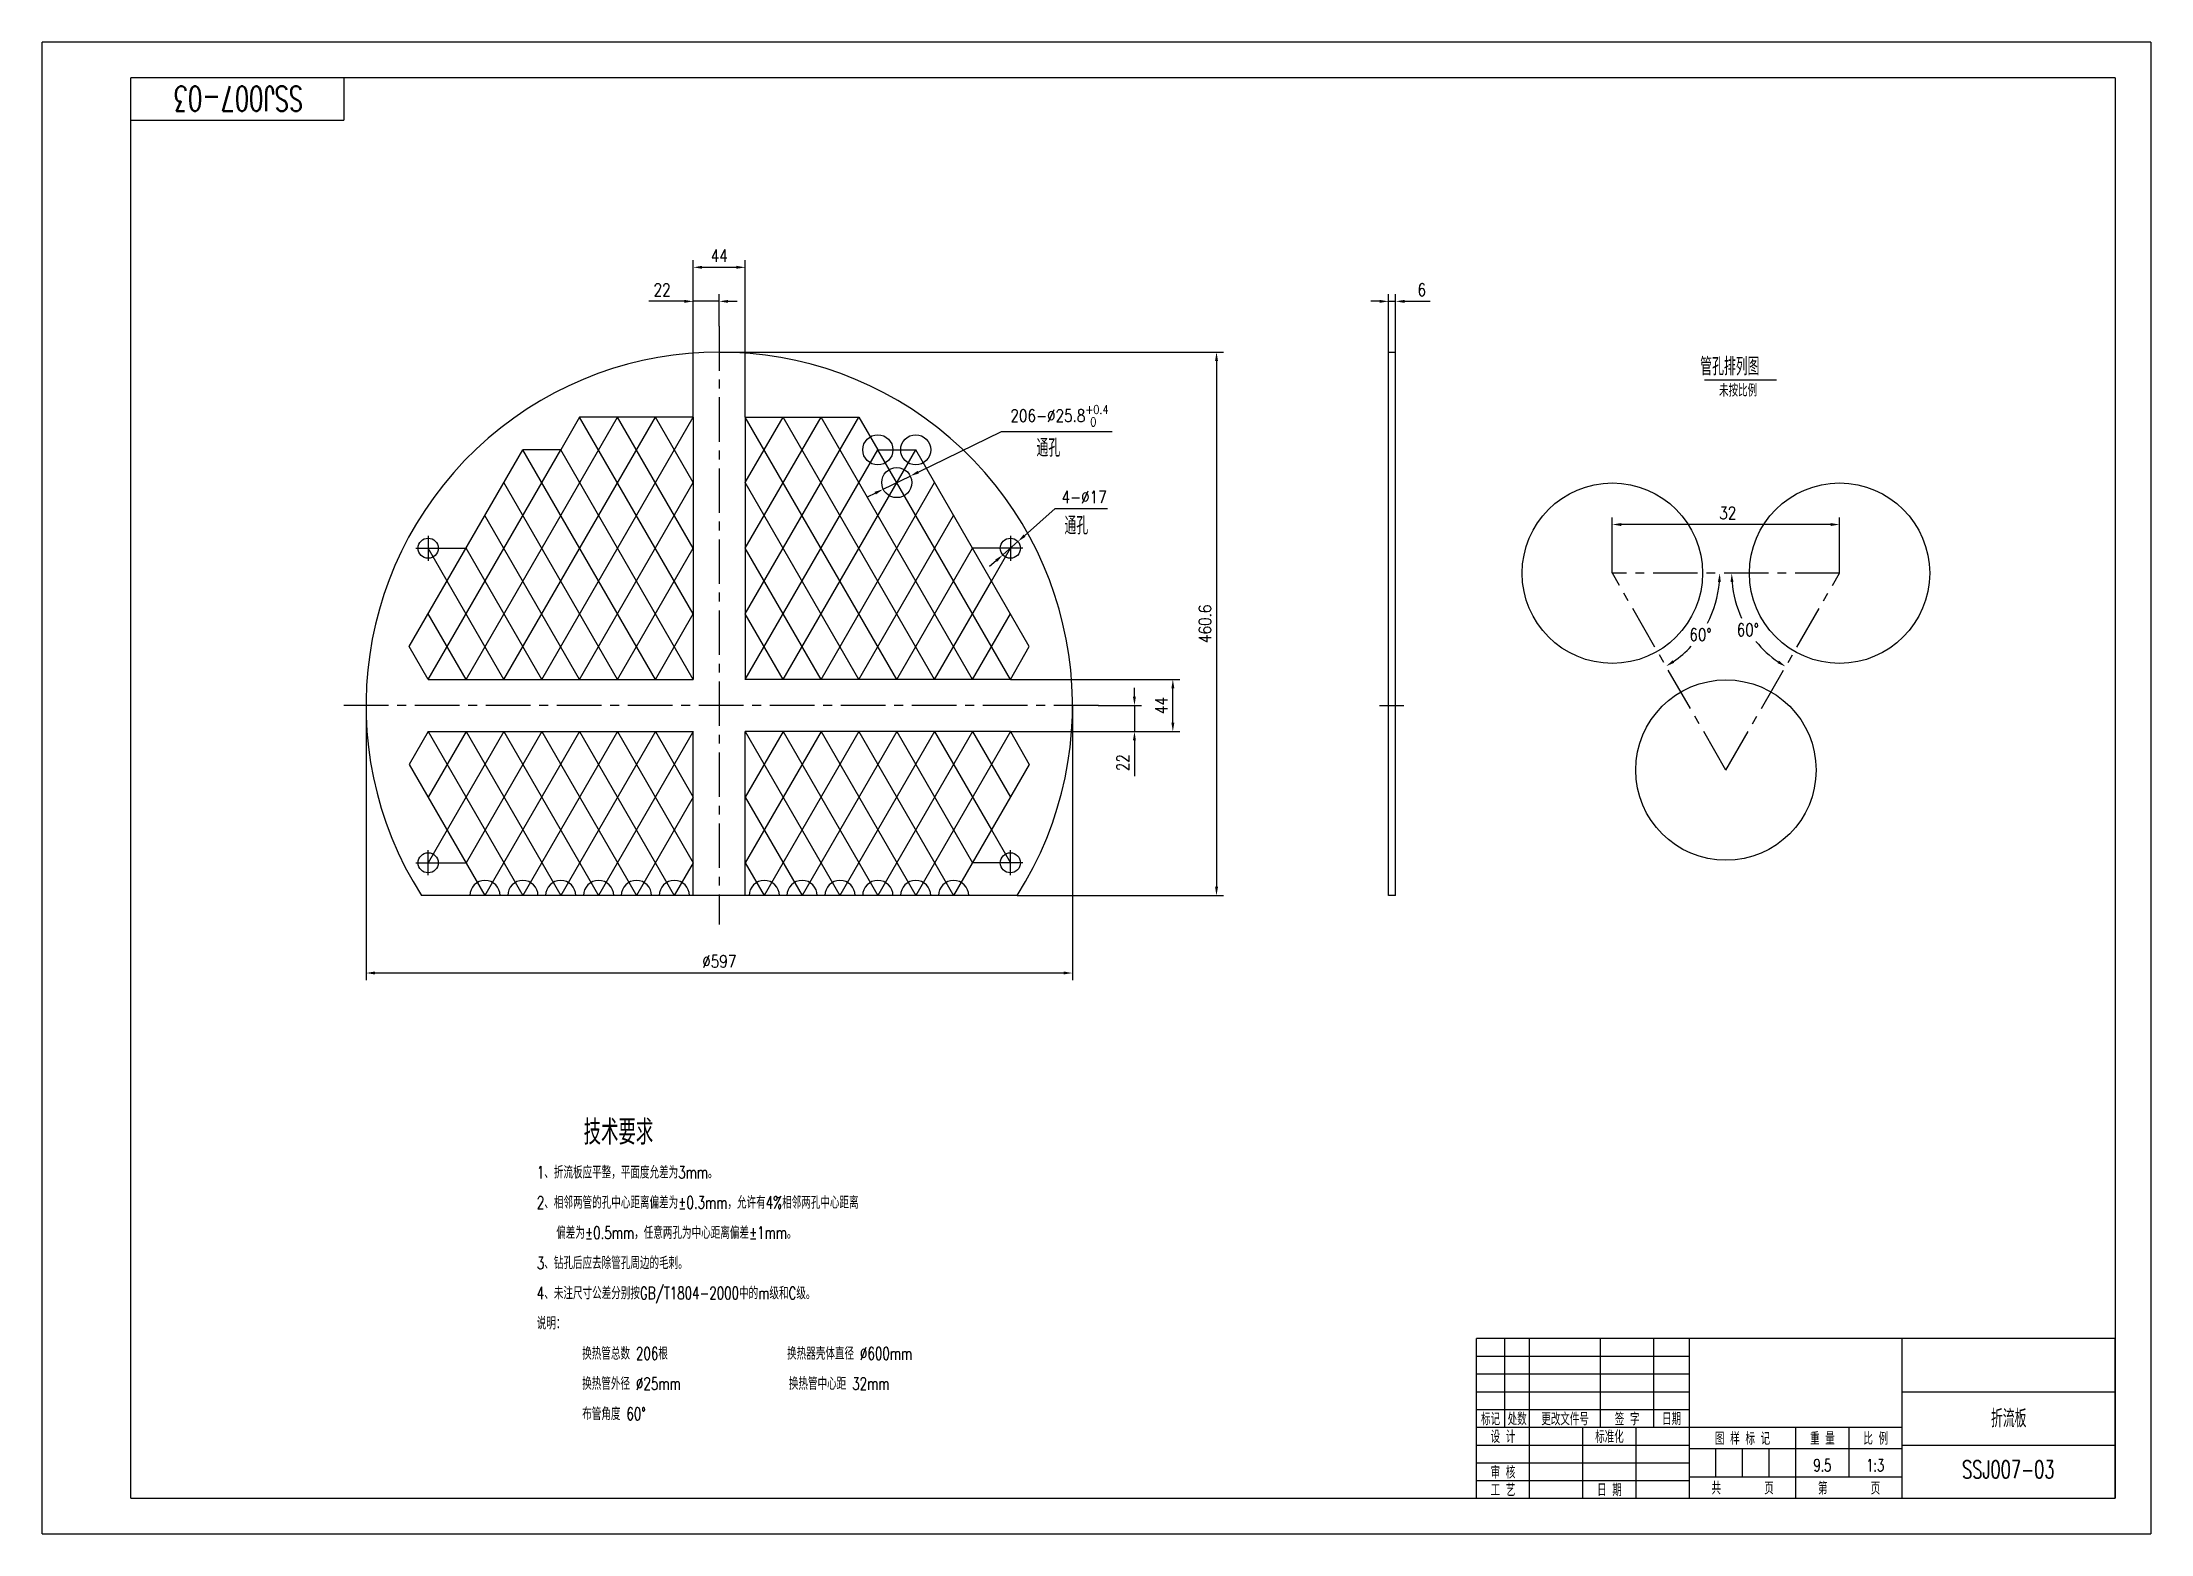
# Model space of a CAD drawing. Header units: millimetres. Extents: x -75 to 1707, y -30 to 1230.
import ezdxf
from ezdxf.enums import TextEntityAlignment as Align

# ---------------------------------------------------------------- set-up
doc = ezdxf.new("R2010")
doc.units = ezdxf.units.MM
doc.header["$LTSCALE"] = 30
doc.linetypes.add('CENTER', pattern=[2, 1.25, -0.25, 0.25, -0.25])
for name, color, linetype in [('1轮廓实线层', 7, 'Continuous'), ('2细线层', 4, 'Continuous'), ('3中心线层', 1, 'CENTER'), ('6文字层', 3, 'Continuous'), ('7标注层', 4, 'Continuous'), ('图框层', 7, 'Continuous')]:
    doc.layers.add(name, color=color, linetype=linetype)
doc.styles.add('PC_TEXTSTYLE', font='romans.shx', dxfattribs={"width": 0.8, "bigfont": 'hzfs.shx'})
doc.styles.add('TH_GBDIM', font='romans.shx', dxfattribs={"width": 0.8, "bigfont": 'gbcbig.shx'})
doc.dimstyles.new('TH_GBDIM', dxfattribs={"dimscale": 3, "dimtxt": 3.5, "dimasz": 2.5, "dimexe": 2, "dimexo": 0, "dimgap": 1.5, "dimtad": 1, "dimdec": 1, "dimzin": 0, "dimdsep": 46, "dimtxsty": 'TH_GBDIM', "dimcen": 2.5, "dimclrd": 130, "dimclre": 130, "dimclrt": 3, "dimadec": 0, "dimazin": 0, "dimtfac": 0.714286, "dimtdec": 1, "dimtmove": 0, "dimatfit": 3, "dimfxl": 0, "dimtolj": 1, "dimtzin": 0, "dimlwd": -1, "dimlwe": -1, "dimarcsym": 0})

# ---------------------------------------------------------------- blocks, each defined once
blk = doc.blocks.new('*D4')
at = {"layer": '7标注层', "color": 130}
for p, q in [((665.4, 866.8), (735.8, 901.2)), ((735.8, 901.2), (829.1, 901.2)), ((635.8, 852.4), (658.6, 863.5)), ((629.1, 849.1), (622.3, 845.8))]:
    blk.add_line(p, q, dxfattribs=at)
for points in [[(664.8, 867.9), (665.9, 865.7), (658.6, 863.5)], [(628.5, 850.2), (629.6, 848), (635.8, 852.4)]]:
    blk.add_solid(points, dxfattribs=at)
at = {"layer": 'Defpoints', "color": 0}
for p in [(658.6, 863.5), (635.8, 852.4)]:
    blk.add_point(p, dxfattribs=at)
at = {"layer": '7标注层', "color": 3, "insert": (784.7, 914.5), "char_height": 10.5, "attachment_point": 5, "style": 'TH_GBDIM'}
blk.add_mtext('\\A1;206-%%c25.8{}{\\H0.7143x;\\S+0.4^  0;}', dxfattribs=at)
blk = doc.blocks.new('*D5')
at = {"layer": '7标注层', "color": 130}
for start, end in [(184.7161, 204.7034), (219.1881, 235.2839)]:
    blk.add_arc((1443.9, 781.4), 91.1, start, end, dxfattribs=at)
for points in [[(1351.8, 773.9), (1354.3, 774), (1352.8, 781.4)], [(1392.7, 707.6), (1391.4, 705.5), (1398.4, 702.5)]]:
    blk.add_solid(points, dxfattribs=at)
at = {"layer": 'Defpoints', "color": 0}
for p in [(1251.9, 781.4), (1443.9, 781.4), (1443.9, 781.4), (1358.3, 750.3), (1347.9, 615.2)]:
    blk.add_point(p, dxfattribs=at)
at = {"layer": '7标注层', "color": 3, "insert": (1366.4, 733.6), "char_height": 10.5, "attachment_point": 5, "style": 'TH_GBDIM'}
blk.add_mtext('\\A1;60%%d{}{}', dxfattribs=at)
blk = doc.blocks.new('*D6')
at = {"layer": '7标注层', "color": 130}
for start, end in [(332.3019, 355.2647), (304.7353, 317.185)]:
    blk.add_arc((1251.9, 781.4), 90.8, start, end, dxfattribs=at)
for points in [[(1341.1, 774), (1343.6, 773.9), (1342.7, 781.4)], [(1304.3, 705.8), (1303, 707.9), (1297.3, 702.8)]]:
    blk.add_solid(points, dxfattribs=at)
at = {"layer": 'Defpoints', "color": 0}
for p in [(1251.9, 781.4), (1251.9, 781.4), (1443.9, 781.4), (1337.2, 750.4), (1347.9, 615.2)]:
    blk.add_point(p, dxfattribs=at)
at = {"layer": '7标注层', "color": 3, "insert": (1326.4, 729.5), "char_height": 10.5, "attachment_point": 5, "style": 'TH_GBDIM'}
blk.add_mtext('\\A1;60%%d{}{}', dxfattribs=at)
blk = doc.blocks.new('*D7')
at = {"layer": '7标注层', "color": 130}
for p, q in [((1251.9, 781.4), (1251.9, 828.6)), ((1436.4, 822.6), (1259.4, 822.6)), ((1443.9, 781.4), (1443.9, 828.6))]:
    blk.add_line(p, q, dxfattribs=at)
for points in [[(1259.4, 823.8), (1259.4, 821.3), (1251.9, 822.6)], [(1436.4, 823.8), (1436.4, 821.3), (1443.9, 822.6)]]:
    blk.add_solid(points, dxfattribs=at)
at = {"layer": 'Defpoints', "color": 0}
for p in [(1251.9, 822.6), (1251.9, 781.4), (1443.9, 781.4)]:
    blk.add_point(p, dxfattribs=at)
at = {"layer": '7标注层', "color": 3, "insert": (1349.5, 832.3), "char_height": 10.5, "attachment_point": 5, "style": 'TH_GBDIM'}
blk.add_mtext('\\A1;32{}{}', dxfattribs=at)
blk = doc.blocks.new('*D8')
at = {"layer": '7标注层', "color": 130}
for p, q in [((475.2, 913.4), (475.2, 1017.1)), ((497.2, 990), (497.2, 1017.1)), ((467.7, 1011.1), (437.6, 1011.1)), ((497.2, 1011.1), (475.2, 1011.1)), ((504.7, 1011.1), (512.2, 1011.1))]:
    blk.add_line(p, q, dxfattribs=at)
for points in [[(467.7, 1012.3), (467.7, 1009.8), (475.2, 1011.1)], [(504.7, 1012.3), (504.7, 1009.8), (497.2, 1011.1)]]:
    blk.add_solid(points, dxfattribs=at)
at = {"layer": 'Defpoints', "color": 0}
for p in [(497.2, 1011.1), (497.2, 990), (475.2, 913.4)]:
    blk.add_point(p, dxfattribs=at)
at = {"layer": '7标注层', "color": 3, "insert": (448.9, 1020.8), "char_height": 10.5, "attachment_point": 5, "style": 'TH_GBDIM'}
blk.add_mtext('\\A1;22{}{}', dxfattribs=at)
blk = doc.blocks.new('*D9')
at = {"layer": '7标注层', "color": 130}
for p, q in [((475.2, 913.4), (475.2, 1045.8)), ((511.7, 1039.8), (482.7, 1039.8)), ((519.2, 913.4), (519.2, 1045.8))]:
    blk.add_line(p, q, dxfattribs=at)
for points in [[(482.7, 1041.1), (482.7, 1038.6), (475.2, 1039.8)], [(511.7, 1041.1), (511.7, 1038.6), (519.2, 1039.8)]]:
    blk.add_solid(points, dxfattribs=at)
at = {"layer": 'Defpoints', "color": 0}
for p in [(475.2, 1039.8), (475.2, 913.4), (519.2, 913.4)]:
    blk.add_point(p, dxfattribs=at)
at = {"layer": '7标注层', "color": 3, "insert": (497.2, 1049.6), "char_height": 10.5, "attachment_point": 5, "style": 'TH_GBDIM'}
blk.add_mtext('\\A1;44{}{}', dxfattribs=at)
blk = doc.blocks.new('*D10')
at = {"layer": '7标注层', "color": 130}
for p, q in [((848.1, 677.2), (848.1, 684.7)), ((817.5, 669.7), (854.1, 669.7)), ((848.1, 669.7), (848.1, 647.7)), ((743.2, 647.7), (854.1, 647.7)), ((848.1, 640.2), (848.1, 610.1))]:
    blk.add_line(p, q, dxfattribs=at)
for points in [[(846.8, 677.2), (849.3, 677.2), (848.1, 669.7)], [(846.8, 640.2), (849.3, 640.2), (848.1, 647.7)]]:
    blk.add_solid(points, dxfattribs=at)
at = {"layer": 'Defpoints', "color": 0}
for p in [(817.5, 669.7), (743.2, 647.7), (848.1, 647.7)]:
    blk.add_point(p, dxfattribs=at)
at = {"layer": '7标注层', "color": 3, "insert": (838.3, 621.4), "char_height": 10.5, "attachment_point": 5, "rotation": 90, "style": 'TH_GBDIM'}
blk.add_mtext('\\A1;22{}{}', dxfattribs=at)
blk = doc.blocks.new('*D11')
at = {"layer": '7标注层', "color": 130}
for p, q in [((743.2, 691.7), (886.5, 691.7)), ((880.5, 655.2), (880.5, 684.2)), ((743.2, 647.7), (886.5, 647.7))]:
    blk.add_line(p, q, dxfattribs=at)
for points in [[(879.3, 684.2), (881.8, 684.2), (880.5, 691.7)], [(879.3, 655.2), (881.8, 655.2), (880.5, 647.7)]]:
    blk.add_solid(points, dxfattribs=at)
at = {"layer": 'Defpoints', "color": 0}
for p in [(743.2, 691.7), (880.5, 691.7), (743.2, 647.7)]:
    blk.add_point(p, dxfattribs=at)
at = {"layer": '7标注层', "color": 3, "insert": (870.8, 669.7), "char_height": 10.5, "attachment_point": 5, "rotation": 90, "style": 'TH_GBDIM'}
blk.add_mtext('\\A1;44{}{}', dxfattribs=at)
blk = doc.blocks.new('*D12')
at = {"layer": '7标注层', "color": 130}
for p, q in [((755.2, 813.1), (781.2, 836)), ((781.2, 836), (825.3, 836)), ((736.8, 796.9), (749.6, 808.2)), ((731.2, 791.9), (725.6, 787))]:
    blk.add_line(p, q, dxfattribs=at)
for points in [[(754.4, 814.1), (756, 812.2), (749.6, 808.2)], [(730.4, 792.9), (732, 791), (736.8, 796.9)]]:
    blk.add_solid(points, dxfattribs=at)
at = {"layer": 'Defpoints', "color": 0}
for p in [(749.6, 808.2), (736.8, 796.9)]:
    blk.add_point(p, dxfattribs=at)
at = {"layer": '7标注层', "color": 3, "insert": (805.5, 845.8), "char_height": 10.5, "attachment_point": 5, "style": 'TH_GBDIM'}
blk.add_mtext('\\A1;4-%%c17{}{}', dxfattribs=at)
blk = doc.blocks.new('*D13')
at = {"layer": '7标注层', "color": 130}
for p, q in [((497.2, 968.2), (923.4, 968.2)), ((917.4, 960.7), (917.4, 516.6)), ((748.9, 509.1), (923.4, 509.1))]:
    blk.add_line(p, q, dxfattribs=at)
for points in [[(916.2, 960.7), (918.7, 960.7), (917.4, 968.2)], [(916.2, 516.6), (918.7, 516.6), (917.4, 509.1)]]:
    blk.add_solid(points, dxfattribs=at)
at = {"layer": 'Defpoints', "color": 0}
for p in [(497.2, 968.2), (748.9, 509.1), (917.4, 509.1)]:
    blk.add_point(p, dxfattribs=at)
at = {"layer": '7标注层', "color": 3, "insert": (907.7, 738.7), "char_height": 10.5, "attachment_point": 5, "rotation": 90, "style": 'TH_GBDIM'}
blk.add_mtext('\\A1;460.6{}{}', dxfattribs=at)
blk = doc.blocks.new('*D14')
at = {"layer": '7标注层', "color": 130}
for p, q in [((198.7, 669.7), (198.7, 437.7)), ((795.7, 669.7), (795.7, 437.7)), ((788.2, 443.7), (206.2, 443.7))]:
    blk.add_line(p, q, dxfattribs=at)
for points in [[(206.2, 445), (206.2, 442.5), (198.7, 443.7)], [(788.2, 445), (788.2, 442.5), (795.7, 443.7)]]:
    blk.add_solid(points, dxfattribs=at)
at = {"layer": 'Defpoints', "color": 0}
for p in [(198.7, 669.7), (795.7, 669.7), (198.7, 443.7)]:
    blk.add_point(p, dxfattribs=at)
at = {"layer": '7标注层', "color": 3, "insert": (497.2, 453.5), "char_height": 10.5, "attachment_point": 5, "style": 'TH_GBDIM'}
blk.add_mtext('\\A1;%%c597{}{}', dxfattribs=at)
blk = doc.blocks.new('*D15')
at = {"layer": '7标注层', "color": 130}
for p, q in [((1062.8, 968.2), (1062.8, 1017.1)), ((1068.8, 968.2), (1068.8, 1017.1)), ((1055.3, 1011.1), (1047.8, 1011.1)), ((1062.8, 1011.1), (1068.8, 1011.1)), ((1076.3, 1011.1), (1098, 1011.1))]:
    blk.add_line(p, q, dxfattribs=at)
for points in [[(1055.3, 1012.3), (1055.3, 1009.8), (1062.8, 1011.1)], [(1076.3, 1012.3), (1076.3, 1009.8), (1068.8, 1011.1)]]:
    blk.add_solid(points, dxfattribs=at)
at = {"layer": 'Defpoints', "color": 0}
for p in [(1068.8, 1011.1), (1062.8, 968.2), (1068.8, 968.2)]:
    blk.add_point(p, dxfattribs=at)
at = {"layer": '7标注层', "color": 3, "insert": (1090.9, 1020.8), "char_height": 10.5, "attachment_point": 5, "style": 'TH_GBDIM'}
blk.add_mtext('\\A1;6{}{}', dxfattribs=at)
blk = doc.blocks.new('PC_TITLE_BLOCK')
at = {"layer": '1轮廓实线层'}
for p, q in [((0, 45), (-180, 45)), ((-180, 0), (-180, 45)), ((-172, 20), (-172, 45)), ((-165, 20), (-165, 45)), ((-145, 20), (-145, 45)), ((-130, 20), (-130, 45)), ((-120, 0), (-120, 45)), ((-60, 30), (0, 30)), ((-180, 20), (-60, 20)), ((-165, 0), (-165, 20)), ((-150, 0), (-150, 20)), ((-135, 0), (-135, 20)), ((-90, 0), (-90, 20)), ((-75, 6), (-75, 20)), ((-120, 14), (-60, 14)), ((-60, 15), (0, 15)), ((-120, 6), (-60, 6)), ((-180, 0), (0, 0))]:
    blk.add_line(p, q, dxfattribs=at)
at = {"layer": '1轮廓实线层', "color": 7}
for p, q in [((-60, 0), (-60, 45)), ((-180, 25), (-120, 25))]:
    blk.add_line(p, q, dxfattribs=at)
at = {"layer": '2细线层'}
for p, q in [((-180, 40), (-120, 40)), ((-180, 35), (-120, 35)), ((-180, 30), (-120, 30)), ((-180, 15), (-120, 15)), ((-112.5, 6), (-112.5, 14)), ((-105, 6), (-105, 14)), ((-97.5, 6), (-97.5, 14)), ((-180, 10), (-120, 10)), ((-180, 5), (-120, 5))]:
    blk.add_line(p, q, dxfattribs=at)
at = {"layer": '图框层'}
blk.add_line((0, 0), (0, 45), dxfattribs=at)
at = {"layer": '6文字层', "style": 'PC_TEXTSTYLE', "width": 0.667}
for s, p in [('标记', (-176, 22.5)), ('处数', (-168.5, 22.5)), (' 更改文件号 ', (-155, 22.5)), (' 签 字 ', (-137.5, 22.5)), (' 日期 ', (-125, 22.5)), (' 设 计 ', (-172.5, 17.51)), (' 标准化 ', (-142.5, 17.51)), (' 图 样 标 记 ', (-105, 17)), (' 重 量 ', (-82.5, 17)), (' 比 例 ', (-67.5, 17)), (' 审 核 ', (-172.5, 7.5)), (' 工 艺 ', (-172.5, 2.5)), (' 日 期 ', (-142.5, 2.5)), ('共       页', (-105, 3)), ('第       页', (-75, 3))]:
    blk.add_text(s, height=3.5, dxfattribs=at).set_placement(p, align=Align.MIDDLE)
at = {"layer": '6文字层', "style": 'PC_TEXTSTYLE', "flags": 8}
for tag, height, width, p, p2 in [('产品名称或材料标记', 7, 0.600652, (-113.46, 28.64), (-66.42, 28.64)), ('企业名称', 5, 1.98445, (-54.29, 34.82), (-5.27, 34.82)), ('图样名称', 5, 2.004495, (-54.79, 19.98), (-5.27, 19.98)), ('标准化', 3.5, 1.023147, (-133.83, 15.37), (-120.75, 15.37)), ('审核', 3.5, 1.579393, (-163.99, 5.37), (-150.63, 5.37)), ('重量', 3.5, 1.408247, (-88.46, 7.54), (-76.55, 7.54)), ('比例', 3.5, 1.385287, (-73.35, 7.54), (-61.93, 7.54)), ('图样代号', 5, 2.006536, (-54.79, 5.63), (-5.52, 5.63)), ('工艺', 3.5, 1.621807, (-164.21, 0.37), (-150.89, 0.37)), ('日期', 3.5, 1.560088, (-133.83, 0.37), (-120.75, 0.37)), ('共几页', 3.5, 0.557144, (-108.07, 0.63), (-101.05, 0.63))]:
    blk.add_attdef(tag, text='', height=height, dxfattribs=dict(at, width=width)).set_placement(p, p2, align=Align.FIT)
at = {"layer": '6文字层', "style": 'PC_TEXTSTYLE', "width": 6.250326, "flags": 8}
blk.add_attdef('设计', text='', height=3.5, rotation=359.89004, dxfattribs=at).set_placement((-164.23, 15.37), (-150.37, 15.35), align=Align.FIT)
at = {"layer": '6文字层', "color": 3, "style": 'PC_TEXTSTYLE', "width": 0.56476, "flags": 8}
blk.add_attdef('第几页', text='', height=3.5, dxfattribs=at).set_placement((-78.29, 0.75), (-71.16, 0.75), align=Align.FIT)
at = {"layer": '6文字层', "ltscale": 10, "style": 'PC_TEXTSTYLE', "flags": 1}
blk.add_attdef('图纸张数', (-58.68, -0.49), '', height=2.5, dxfattribs=at)
blk = doc.blocks.new('PC_TYDH_BLOCK')
for p in [(60, 0), (0, -12)]:
    blk.add_line(p, (60, -12))
at = {"layer": '6文字层', "style": 'PC_TEXTSTYLE', "width": 1.625933}
blk.add_attdef('图样代号', text='', height=7, rotation=180, dxfattribs=at).set_placement((58.24, -2.4), (2.35, -2.4), align=Align.FIT)

msp = doc.modelspace()

# ---------------------------------------------------------------- linework, layer by layer
for p, q in [((1062.79, 968.18), (1068.79, 968.18)), ((1062.79, 509.12), (1062.79, 968.18)), ((1068.79, 509.12), (1068.79, 968.18)), ((379.21, 913.39), (363.21, 885.67)), ((475.21, 913.39), (379.21, 913.39)), ((475.21, 913.39), (475.21, 691.68)), ((519.21, 913.39), (615.21, 913.39)), ((519.21, 913.39), (519.21, 691.68)), ((615.21, 913.39), (631.21, 885.67)), ((235.21, 719.4), (331.21, 885.67)), ((363.21, 885.67), (331.21, 885.67)), ((631.21, 885.67), (663.21, 885.67)), ((759.21, 719.4), (663.21, 885.67)), ((251.21, 691.68), (235.21, 719.4)), ((743.21, 691.68), (759.21, 719.4)), ((251.21, 691.68), (475.21, 691.68)), ((743.21, 691.68), (519.21, 691.68)), ((251.21, 647.68), (235.21, 619.97)), ((251.21, 647.68), (475.21, 647.68)), ((475.21, 509.12), (475.21, 647.68)), ((743.21, 647.68), (519.21, 647.68)), ((519.21, 509.12), (519.21, 647.68)), ((743.21, 647.68), (759.21, 619.97)), ((235.21, 619.97), (299.21, 509.12)), ((759.21, 619.97), (695.21, 509.12)), ((748.85, 509.12), (245.58, 509.12)), ((1068.79, 509.12), (1062.79, 509.12))]:
    msp.add_line(p, q)
for centre, radius in [((631.21, 885.67), 12.7), ((663.21, 885.67), 12.7), ((647.21, 857.96), 12.7), ((1251.93, 781.44), 76.2), ((1443.93, 781.44), 76.2), ((251.21, 802.53), 8.5), ((743.21, 802.53), 8.5), ((1347.93, 615.16), 76.2), ((251.21, 536.83), 8.5), ((743.21, 536.83), 8.5)]:
    msp.add_circle(centre, radius)
msp.add_arc((497.21, 669.68), 298.5, 327.45899, 212.54101)
at = {"layer": '1轮廓实线层'}
for p, q in [((0, 0), (0, 1200)), ((1677, 1200), (0, 1200)), ((1677, 1200), (1677, 0)), ((0, 0), (1677, 0))]:
    msp.add_line(p, q, dxfattribs=at)
at = {"layer": '2细线层'}
for p, q in [((-75, -30), (-75, 1230)), ((1707, 1230), (-75, 1230)), ((1707, 1230), (1707, -30)), ((1329.74, 944.69), (1390.6, 944.69)), ((283.21, 691.68), (411.21, 913.39)), ((315.21, 691.68), (443.21, 913.39)), ((347.21, 691.68), (475.21, 913.39)), ((475.21, 747.11), (379.21, 913.39)), ((475.21, 802.53), (411.21, 913.39)), ((475.21, 857.96), (443.21, 913.39)), ((647.21, 691.68), (519.21, 913.39)), ((519.21, 747.11), (615.21, 913.39)), ((519.21, 802.53), (583.21, 913.39)), ((519.21, 857.96), (551.21, 913.39)), ((679.21, 691.68), (551.21, 913.39)), ((711.21, 691.68), (583.21, 913.39)), ((251.21, 691.68), (363.21, 885.67)), ((443.21, 691.68), (331.21, 885.67)), ((475.21, 691.68), (363.21, 885.67)), ((519.21, 691.68), (631.21, 885.67)), ((551.21, 691.68), (663.21, 885.67)), ((743.21, 691.68), (631.21, 885.67)), ((411.21, 691.68), (315.21, 857.96)), ((379.21, 691.68), (475.21, 857.96)), ((615.21, 691.68), (519.21, 857.96)), ((583.21, 691.68), (679.21, 857.96)), ((379.21, 691.68), (299.21, 830.25)), ((615.21, 691.68), (695.21, 830.25)), ((267.21, 774.82), (251.21, 802.53)), ((251.21, 802.53), (283.21, 802.53)), ((347.21, 691.68), (283.21, 802.53)), ((411.21, 691.68), (475.21, 802.53)), ((583.21, 691.68), (519.21, 802.53)), ((647.21, 691.68), (711.21, 802.53)), ((743.21, 802.53), (711.21, 802.53)), ((727.21, 774.82), (743.21, 802.53)), ((315.21, 691.68), (267.21, 774.82)), ((679.21, 691.68), (727.21, 774.82)), ((283.21, 691.68), (251.21, 747.11)), ((443.21, 691.68), (475.21, 747.11)), ((551.21, 691.68), (519.21, 747.11)), ((711.21, 691.68), (743.21, 747.11)), ((251.21, 647.68), (331.21, 509.12)), ((283.21, 647.68), (251.21, 592.26)), ((315.21, 647.68), (267.21, 564.55)), ((283.21, 647.68), (363.21, 509.12)), ((347.21, 647.68), (283.21, 536.83)), ((379.21, 647.68), (299.21, 509.12)), ((315.21, 647.68), (395.21, 509.12)), ((411.21, 647.68), (331.21, 509.12)), ((347.21, 647.68), (427.21, 509.12)), ((443.21, 647.68), (363.21, 509.12)), ((379.21, 647.68), (459.21, 509.12)), ((475.21, 647.68), (395.21, 509.12)), ((411.21, 647.68), (475.21, 536.83)), ((443.21, 647.68), (475.21, 592.26)), ((583.21, 647.68), (519.21, 536.83)), ((519.21, 647.68), (599.21, 509.12)), ((551.21, 647.68), (519.21, 592.26)), ((615.21, 647.68), (535.21, 509.12)), ((551.21, 647.68), (631.21, 509.12)), ((647.21, 647.68), (567.21, 509.12)), ((583.21, 647.68), (663.21, 509.12)), ((679.21, 647.68), (599.21, 509.12)), ((615.21, 647.68), (695.21, 509.12)), ((711.21, 647.68), (631.21, 509.12)), ((647.21, 647.68), (711.21, 536.83)), ((743.21, 647.68), (663.21, 509.12)), ((679.21, 647.68), (727.21, 564.55)), ((711.21, 647.68), (743.21, 592.26)), ((475.21, 592.26), (427.21, 509.12)), ((519.21, 592.26), (567.21, 509.12)), ((267.21, 564.55), (251.21, 536.83)), ((727.21, 564.55), (743.21, 536.83)), ((727.21, 564.55), (743.21, 536.83)), ((251.21, 536.83), (283.21, 536.83)), ((475.21, 536.83), (459.21, 509.12)), ((519.21, 536.83), (535.21, 509.12)), ((743.21, 536.83), (711.21, 536.83)), ((-75, -30), (1707, -30))]:
    msp.add_line(p, q, dxfattribs=at)
for centre in [(299.21, 509.12), (331.21, 509.12), (363.21, 509.12), (395.21, 509.12), (427.21, 509.12), (459.21, 509.12), (535.21, 509.12), (567.21, 509.12), (599.21, 509.12), (631.21, 509.12), (663.21, 509.12), (695.21, 509.12)]:
    msp.add_arc(centre, 12.8, 0, 180, dxfattribs=at)
at = {"layer": '3中心线层'}
for p, q in [((497.21, 990.02), (497.21, 484.71)), ((240.65, 802.53), (261.78, 802.53)), ((251.21, 813.1), (251.21, 791.97)), ((753.78, 802.53), (732.65, 802.53)), ((743.21, 813.1), (743.21, 791.97)), ((1443.93, 781.44), (1251.93, 781.44)), ((1347.93, 615.16), (1251.93, 781.44)), ((1347.93, 615.16), (1443.93, 781.44)), ((817.55, 669.68), (176.88, 669.68)), ((1055.17, 669.68), (1075.82, 669.68)), ((240.65, 536.83), (261.78, 536.83)), ((251.21, 526.27), (251.21, 547.4)), ((753.78, 536.83), (732.65, 536.83)), ((743.21, 526.27), (743.21, 547.4))]:
    msp.add_line(p, q, dxfattribs=at)

# ---------------------------------------------------------------- block references
at = {"layer": '图框层'}
ref = msp.add_blockref('PC_TYDH_BLOCK', (0, 1200), dxfattribs=dict(at, xscale=3, yscale=3, zscale=3))
ref.add_attrib('图样代号', 'SSJ007-03', dxfattribs={"layer": '6文字层', "height": 21, "rotation": 180, "style": 'PC_TEXTSTYLE', "width": 0.667}).set_placement((90.88, 1192.79), align=Align.CENTER)
ref = msp.add_blockref('PC_TITLE_BLOCK', (1677, 0), dxfattribs=dict(at, xscale=3, yscale=3, zscale=3))
ref.add_attrib('重量', '9.5', dxfattribs={"layer": '6文字层', "height": 10.5, "style": 'PC_TEXTSTYLE', "width": 0.667}).set_placement((1429.49, 22.63), align=Align.CENTER)
ref.add_attrib('图样代号', 'SSJ007-03', dxfattribs={"layer": '6文字层', "height": 15, "style": 'PC_TEXTSTYLE', "width": 0.667}).set_placement((1586.55, 16.89), align=Align.CENTER)
ref.add_attrib('图样名称', '折流板', dxfattribs={"layer": '6文字层', "height": 15, "style": 'PC_TEXTSTYLE', "width": 0.667}).set_placement((1586.92, 59.93), align=Align.CENTER)
ref.add_attrib('比例', '1:3', dxfattribs={"layer": '6文字层', "height": 10.5, "style": 'PC_TEXTSTYLE', "width": 0.667}).set_placement((1474.08, 22.63), align=Align.CENTER)

# ---------------------------------------------------------------- texts
at = {"layer": '6文字层', "style": 'PC_TEXTSTYLE', "width": 0.667}
for s, height, p in [('管孔排列图', 15, (1326.24, 948.55)), ('未按比例', 10.5, (1342.12, 930.66)), ('通孔', 15, (765.31, 879.79)), ('通孔', 15, (788.93, 814.15))]:
    msp.add_text(s, height=height, dxfattribs=at).set_placement(p)
at = {"layer": '6文字层', "style": 'PC_TEXTSTYLE', "width": 0.7}
msp.add_text('技术要求', height=21, dxfattribs=at).set_placement((412.01, 292.44), align=Align.BOTTOM_CENTER)
for s, p in [('1、折流板应平整，平面度允差为3mm。', (343.01, 266.94)), ('2、相邻两管的孔中心距离偏差为±0.3mm，允许有4%相邻两孔中心距离', (343.01, 241.44)), ('   偏差为±0.5mm，任意两孔为中心距离偏差±1mm。', (343.01, 215.94)), ('3、钻孔后应去除管孔周边的毛剌。', (343.01, 190.44)), ('4、未注尺寸公差分别按GB/T1804-2000中的m级和C级。', (343.01, 164.94)), ('说明：', (343.01, 139.44)), ('       换热管总数 206根                  换热器壳体直径 %%C600mm', (343.01, 113.94)), ('       换热管外径 %%c25mm                换热管中心距 32mm', (343.01, 88.44)), ('       布管角度 60%%d', (343.01, 62.94))]:
    msp.add_text(s, height=10.5, dxfattribs=at).set_placement(p, align=Align.BOTTOM_LEFT)

# ---------------------------------------------------------------- dimensions: what is measured, and where the dimension line sits
at = {"layer": '7标注层'}
for base, p1, p2, text, picture, middle in [((475.21, 1039.82), (519.21, 913.39), (475.21, 913.39), '44{}{}', '*D9', (497.21, 1049.57)), ((1068.79, 1011.06), (1062.79, 968.18), (1068.79, 968.18), '6{}{}', '*D15', (1090.89, 1020.81)), ((198.71, 443.73), (795.71, 669.68), (198.71, 669.68), '%%c597{}{}', '*D14', (497.21, 453.48))]:
    dim = msp.add_linear_dim(base=base, p1=p1, p2=p2, text=text, dimstyle='TH_GBDIM', override={"dimgap": 1.5, "dimtad": 1, "dimjust": 0, "dimse1": 0, "dimse2": 0, "dimsd1": 0, "dimsd2": 0, "dimclrt": 3, "dimtvp": 0}, dxfattribs=at)
    dim.commit()
    dim.dimension.update_dxf_attribs({"geometry": picture, "text_midpoint": middle})
dim = msp.add_linear_dim(base=(497.21, 1011.06), p1=(475.21, 913.39), p2=(497.21, 990.02), text='22{}{}', dimstyle='TH_GBDIM', override={"dimgap": 1.5, "dimtad": 1, "dimjust": 0, "dimse1": 0, "dimse2": 0, "dimsd1": 0, "dimsd2": 0, "dimclrt": 3, "dimtvp": 0}, dxfattribs=at)
dim.commit()
dim.dimension.update_dxf_attribs({"geometry": '*D8', "text_midpoint": (448.91, 1011.06), "dimtype": 160})
for base, p1, p2, text, picture, middle in [((917.45, 509.12), (497.21, 968.18), (748.85, 509.12), '460.6{}{}', '*D13', (907.7, 738.65)), ((880.53, 691.68), (743.21, 647.68), (743.21, 691.68), '44{}{}', '*D11', (870.78, 669.68)), ((848.09, 647.68), (817.55, 669.68), (743.21, 647.68), '22{}{}', '*D10', (838.34, 621.38))]:
    dim = msp.add_linear_dim(base=base, p1=p1, p2=p2, angle=90, text=text, dimstyle='TH_GBDIM', override={"dimgap": 1.5, "dimtad": 1, "dimjust": 0, "dimse1": 0, "dimse2": 0, "dimsd1": 0, "dimsd2": 0, "dimclrt": 3, "dimtvp": 0}, dxfattribs=at)
    dim.commit()
    dim.dimension.update_dxf_attribs({"geometry": picture, "text_midpoint": middle})
for p1, p2, text, picture, middle in [((635.8, 852.39), (658.63, 863.53), '206-%%c25.8{}{\\H0.7143x;\\S+0.4^  0;}', '*D4', (784.72, 901.22)), ((736.84, 796.91), (749.59, 808.16), '4-%%c17{}{}', '*D12', (805.45, 836.01))]:
    dim = msp.add_diameter_dim_2p(p1=p1, p2=p2, text=text, dimstyle='TH_GBDIM', override={"dimtoh": 1, "dimsd1": 0, "dimclrt": 3, "dimtofl": 1, "dimatfit": 0}, dxfattribs=at)
    dim.commit()
    dim.dimension.update_dxf_attribs({"geometry": picture, "text_midpoint": middle, "dimtype": 163})
dim = msp.add_linear_dim(base=(1251.93, 822.57), p1=(1443.93, 781.44), p2=(1251.93, 781.44), angle=180, text='32{}{}', dimstyle='TH_GBDIM', override={"dimgap": 1.5, "dimtad": 1, "dimjust": 0, "dimse1": 0, "dimse2": 0, "dimsd1": 0, "dimsd2": 0, "dimclrt": 3, "dimtvp": 0}, dxfattribs=at)
dim.commit()
dim.dimension.update_dxf_attribs({"geometry": '*D7', "text_midpoint": (1349.5, 822.57), "dimtype": 160})
for base, line2, picture, middle in [((1358.28, 750.26), ((1347.93, 615.16), (1443.93, 781.44)), '*D5', (1366.35, 733.59)), ((1337.23, 750.39), ((1347.93, 615.16), (1251.93, 781.44)), '*D6', (1326.37, 729.49))]:
    dim = msp.add_angular_dim_2l(base=base, line1=((1443.93, 781.44), (1251.93, 781.44)), line2=line2, text='60%%d{}{}', dimstyle='TH_GBDIM', override={"dimtad": 0, "dimtih": 1, "dimtoh": 1, "dimclrt": 3}, dxfattribs=at)
    dim.commit()
    dim.dimension.update_dxf_attribs({"geometry": picture, "text_midpoint": middle, "dimtype": 162})

doc.saveas('drawing.dxf')
